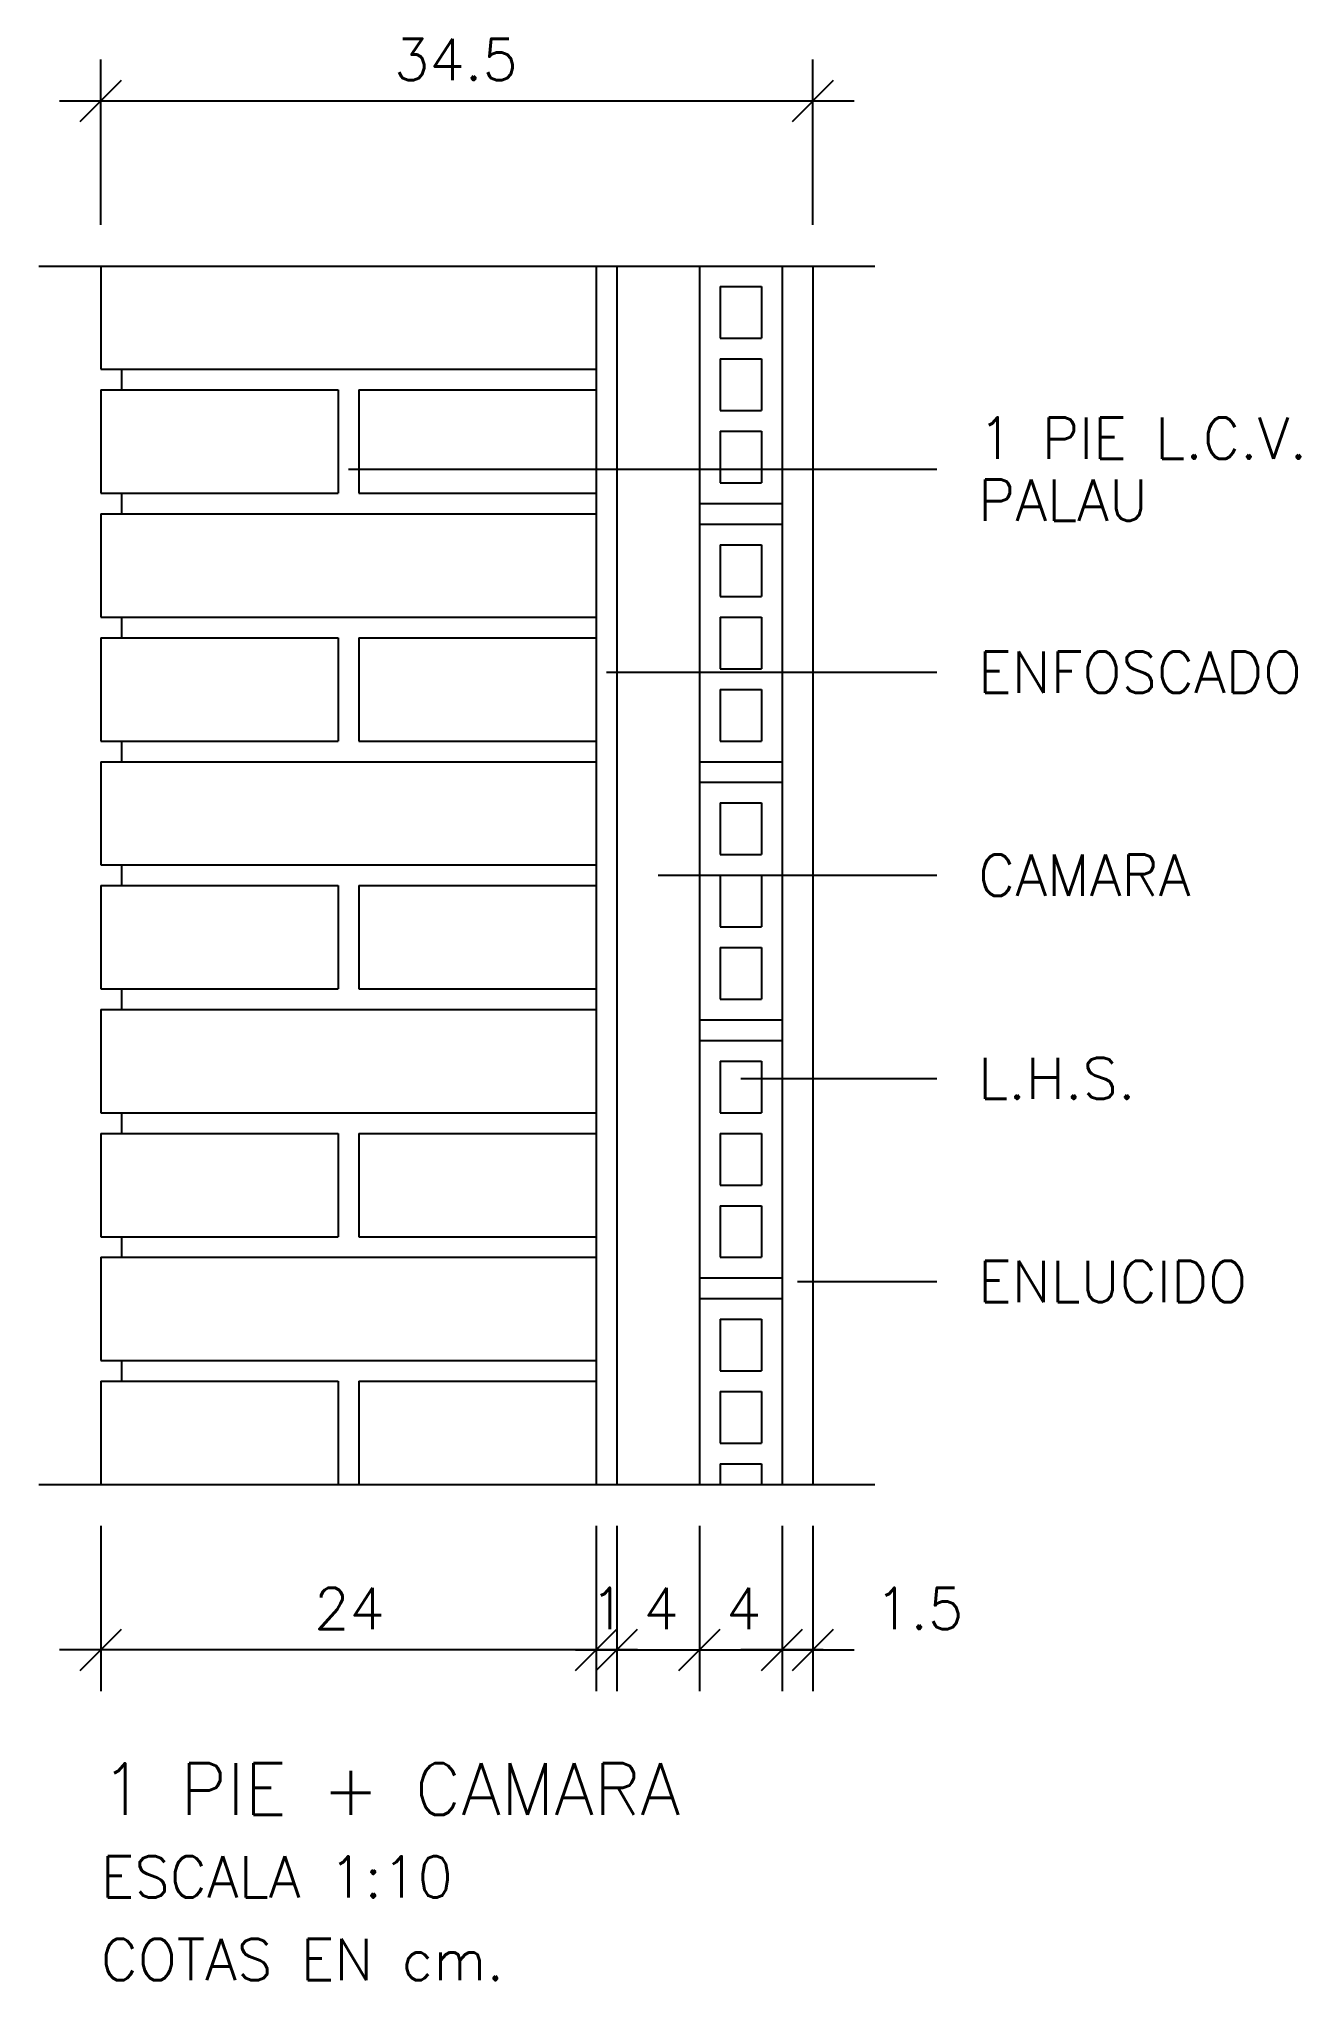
# Model space of a CAD drawing. Extents: x 175.4 to 236.5, y -30.3 to 63.7.
import ezdxf

# ---------------------------------------------------------------- set-up
doc = ezdxf.new("R2010")
doc.units = 0
doc.header["$MEASUREMENT"] = 0
doc.layers.get('0').update_dxf_attribs({"linetype": 'CONTINUOUS'})
doc.layers.get('DEFPOINTS').update_dxf_attribs({"linetype": 'CONTINUOUS'})
doc.layers.add('PALAU', color=7, linetype='CONTINUOUS')
doc.styles.add('ROMANS', font='ROMANS')
doc.dimstyles.get("Standard").update_dxf_attribs({"dimtxt": 0.18, "dimasz": 0.18, "dimexe": 0.18, "dimexo": 0.0625, "dimgap": 0.09, "dimtad": 0, "dimtih": 1, "dimtoh": 1, "dimdec": 4, "dimzin": 0, "dimtxsty": 'STANDARD', "dimcen": 0.09, "dimazin": 3, "dimtfac": 1, "dimtdec": 4, "dimtofl": 0, "dimtmove": 0, "dimatfit": 3, "dimtolj": 1, "dimtzin": 0})

# ---------------------------------------------------------------- blocks, each defined once
blk = doc.blocks.new('*D13')
at = {"color": 0, "linetype": 'BYBLOCK'}
for p, q in [((26.154, -0.034), (26.154, -8.034)), ((27.654, -0.034), (27.654, -8.034)), ((25.154, -7.034), (27.154, -5.034)), ((26.654, -7.034), (28.654, -5.034)), ((28.154, -6.034), (24.154, -6.034)), ((25.654, -6.034), (29.654, -6.034))]:
    blk.add_line(p, q, dxfattribs=at)
at = {"layer": 'DEFPOINTS', "color": 0, "linetype": 'BYBLOCK'}
for p in [(26.154, 1.966), (27.654, 1.966), (27.654, -6.034)]:
    blk.add_point(p, dxfattribs=at)
at = {"color": 0, "linetype": 'BYBLOCK', "style": 'ROMANS'}
blk.add_text('1.5', height=2, dxfattribs=at).set_placement((30.654, -5.034))
blk = doc.blocks.new('*D12')
at = {"color": 0, "linetype": 'BYBLOCK'}
for p, q in [((18.154, -0.034), (18.154, -8.034)), ((22.154, -0.034), (22.154, -8.034)), ((17.154, -7.034), (19.154, -5.034)), ((21.154, -7.034), (23.154, -5.034)), ((16.154, -6.034), (24.154, -6.034))]:
    blk.add_line(p, q, dxfattribs=at)
at = {"layer": 'DEFPOINTS', "color": 0, "linetype": 'BYBLOCK'}
for p in [(18.154, 1.966), (22.154, 1.966), (22.154, -6.034)]:
    blk.add_point(p, dxfattribs=at)
at = {"color": 0, "linetype": 'BYBLOCK', "style": 'ROMANS'}
blk.add_text('4', height=2, dxfattribs=at).set_placement((19.44, -5.034))
blk = doc.blocks.new('*D14')
at = {"color": 0, "linetype": 'BYBLOCK'}
for p, q in [((70.625, -0.034), (70.625, -8.034)), ((94.625, -0.034), (94.625, -8.034)), ((69.625, -7.034), (71.625, -5.034)), ((93.625, -7.034), (95.625, -5.034)), ((96.625, -6.034), (68.625, -6.034))]:
    blk.add_line(p, q, dxfattribs=at)
at = {"layer": 'DEFPOINTS', "color": 0, "linetype": 'BYBLOCK'}
for p in [(70.625, 1.966), (94.625, 1.966), (70.625, -6.034)]:
    blk.add_point(p, dxfattribs=at)
at = {"color": 0, "linetype": 'BYBLOCK', "style": 'ROMANS'}
blk.add_text('24', height=2, dxfattribs=at).set_placement((80.958, -5.034))
blk = doc.blocks.new('*D15')
at = {"color": 0, "linetype": 'BYBLOCK'}
for p, q in [((70.625, 62.966), (70.625, 70.966)), ((105.125, 62.966), (105.125, 70.966)), ((69.625, 67.966), (71.625, 69.966)), ((104.125, 67.966), (106.125, 69.966)), ((68.625, 68.966), (107.125, 68.966))]:
    blk.add_line(p, q, dxfattribs=at)
at = {"layer": 'DEFPOINTS', "color": 0, "linetype": 'BYBLOCK'}
for p in [(105.125, 68.966), (70.625, 60.966), (105.125, 60.966)]:
    blk.add_point(p, dxfattribs=at)
at = {"color": 0, "linetype": 'BYBLOCK', "style": 'ROMANS'}
blk.add_text('34.5', height=2, dxfattribs=at).set_placement((84.827, 69.966))

msp = doc.modelspace()

# ---------------------------------------------------------------- linework, layer by layer
at = {"layer": 'PALAU'}
for p, q in [((175.3961, 52.74042), (215.8961, 52.74042)), ((178.3961, 52.74042), (178.3961, 47.74042)), ((202.3961, 52.74042), (202.3961, -6.25958)), ((203.3961, 52.74042), (203.3961, -6.25958)), ((207.3961, 52.74042), (207.3961, -6.25958)), ((211.3961, 52.74042), (211.3961, -6.25958)), ((212.8961, 52.74042), (212.8961, -6.25958)), ((208.3961, 51.74042), (208.3961, 49.24042)), ((208.3961, 51.74042), (210.3961, 51.74042)), ((210.3961, 51.74042), (210.3961, 49.24042)), ((208.3961, 49.24042), (210.3961, 49.24042)), ((208.3961, 48.24042), (210.3961, 48.24042)), ((208.3961, 48.24042), (208.3961, 45.74042)), ((210.3961, 48.24042), (210.3961, 45.74042)), ((178.3961, 47.74042), (202.3961, 47.74042)), ((179.3961, 47.74042), (179.3961, 46.74042)), ((178.3961, 46.74042), (189.8961, 46.74042)), ((178.3961, 46.74042), (178.3961, 41.74042)), ((189.8961, 46.74042), (189.8961, 41.74042)), ((190.8961, 46.74042), (202.3961, 46.74042)), ((190.8961, 46.74042), (190.8961, 41.74042)), ((208.3961, 45.74042), (210.3961, 45.74042)), ((208.3961, 44.74042), (210.3961, 44.74042)), ((208.3961, 44.74042), (208.3961, 42.24042)), ((210.3961, 44.74042), (210.3961, 42.24042)), ((190.3961, 42.90692), (218.8961, 42.90692)), ((178.3961, 41.74042), (189.8961, 41.74042)), ((179.3961, 41.74042), (179.3961, 40.74042)), ((190.8961, 41.74042), (202.3961, 41.74042)), ((208.3961, 42.24042), (210.3961, 42.24042)), ((178.3961, 40.74042), (202.3961, 40.74042)), ((178.3961, 40.74042), (178.3961, 35.74042)), ((207.3961, 41.24042), (211.3961, 41.24042)), ((207.3961, 40.24042), (211.3961, 40.24042)), ((208.3961, 39.24042), (210.3961, 39.24042)), ((208.3961, 39.24042), (208.3961, 36.74042)), ((210.3961, 39.24042), (210.3961, 36.74042)), ((208.3961, 36.74042), (210.3961, 36.74042)), ((178.3961, 35.74042), (202.3961, 35.74042)), ((179.3961, 35.74042), (179.3961, 34.74042)), ((208.3961, 35.74042), (208.3961, 33.24042)), ((208.3961, 35.74042), (210.3961, 35.74042)), ((210.3961, 35.74042), (210.3961, 33.24042)), ((178.3961, 34.74042), (189.8961, 34.74042)), ((178.3961, 34.74042), (178.3961, 29.74042)), ((189.8961, 34.74042), (189.8961, 29.74042)), ((190.8961, 34.74042), (190.8961, 29.74042)), ((190.8961, 34.74042), (202.3961, 34.74042)), ((202.8961, 33.07362), (218.8961, 33.07362)), ((208.3961, 33.24042), (210.3961, 33.24042)), ((208.3961, 32.24042), (208.3961, 29.74042)), ((208.3961, 32.24042), (210.3961, 32.24042)), ((210.3961, 32.24042), (210.3961, 29.74042)), ((178.3961, 29.74042), (189.8961, 29.74042)), ((179.3961, 29.74042), (179.3961, 28.74042)), ((190.8961, 29.74042), (202.3961, 29.74042)), ((208.3961, 29.74042), (210.3961, 29.74042)), ((178.3961, 28.74042), (202.3961, 28.74042)), ((178.3961, 28.74042), (178.3961, 23.74042)), ((207.3961, 28.74042), (211.3961, 28.74042)), ((207.3961, 27.74042), (211.3961, 27.74042)), ((208.3961, 26.74042), (208.3961, 24.24042)), ((208.3961, 26.74042), (210.3961, 26.74042)), ((210.3961, 26.74042), (210.3961, 24.24042)), ((178.3961, 23.74042), (202.3961, 23.74042)), ((179.3961, 23.74042), (179.3961, 22.74042)), ((208.3961, 24.24042), (210.3961, 24.24042)), ((178.3961, 22.74042), (189.8961, 22.74042)), ((178.3961, 22.74042), (178.3961, 17.74042)), ((189.8961, 22.74042), (189.8961, 17.74042)), ((190.8961, 22.74042), (202.3961, 22.74042)), ((190.8961, 22.74042), (190.8961, 17.74042)), ((205.3961, 23.24032), (218.8961, 23.24032)), ((208.3961, 23.24042), (210.3961, 23.24042)), ((208.3961, 23.24042), (208.3961, 20.74042)), ((210.3961, 23.24042), (210.3961, 20.74042)), ((208.3961, 20.74042), (210.3961, 20.74042)), ((208.3961, 19.74042), (208.3961, 17.24042)), ((208.3961, 19.74042), (210.3961, 19.74042)), ((210.3961, 19.74042), (210.3961, 17.24042)), ((178.3961, 17.74042), (189.8961, 17.74042)), ((179.3961, 17.74042), (179.3961, 16.74042)), ((190.8961, 17.74042), (202.3961, 17.74042)), ((208.3961, 17.24042), (210.3961, 17.24042)), ((178.3961, 16.74042), (202.3961, 16.74042)), ((178.3961, 16.74042), (178.3961, 11.74042)), ((207.3961, 16.24042), (211.3961, 16.24042)), ((207.3961, 15.24042), (211.3961, 15.24042)), ((208.3961, 14.24042), (208.3961, 11.74042)), ((208.3961, 14.24042), (210.3961, 14.24042)), ((210.3961, 14.24042), (210.3961, 11.74042)), ((209.3961, 13.40702), (218.8961, 13.40702)), ((178.3961, 11.74042), (202.3961, 11.74042)), ((179.3961, 11.74042), (179.3961, 10.74042)), ((208.3961, 11.74042), (210.3961, 11.74042)), ((178.3961, 10.74042), (189.8961, 10.74042)), ((178.3961, 10.74042), (178.3961, 5.74042)), ((189.8961, 10.74042), (189.8961, 5.74042)), ((190.8961, 10.74042), (202.3961, 10.74042)), ((190.8961, 10.74042), (190.8961, 5.74042)), ((208.3961, 10.74042), (210.3961, 10.74042)), ((208.3961, 10.74042), (208.3961, 8.24042)), ((210.3961, 10.74042), (210.3961, 8.24042)), ((208.3961, 8.24042), (210.3961, 8.24042)), ((208.3961, 7.24042), (210.3961, 7.24042)), ((208.3961, 7.24042), (208.3961, 4.74042)), ((210.3961, 7.24042), (210.3961, 4.74042)), ((178.3961, 5.74042), (189.8961, 5.74042)), ((179.3961, 5.74042), (179.3961, 4.74042)), ((190.8961, 5.74042), (202.3961, 5.74042)), ((178.3961, 4.74042), (202.3961, 4.74042)), ((178.3961, 4.74042), (178.3961, -0.25958)), ((208.3961, 4.74042), (210.3961, 4.74042)), ((207.3961, 3.74042), (211.3961, 3.74042)), ((212.1461, 3.57372), (218.8961, 3.57372)), ((207.3961, 2.74042), (211.3961, 2.74042)), ((208.3961, 1.74042), (210.3961, 1.74042)), ((208.3961, 1.74042), (208.3961, -0.75958)), ((210.3961, 1.74042), (210.3961, -0.75958)), ((178.3961, -0.25958), (202.3961, -0.25958)), ((179.3961, -0.25958), (179.3961, -1.25958)), ((208.3961, -0.75958), (210.3961, -0.75958)), ((178.3961, -1.25958), (189.8961, -1.25958)), ((178.3961, -1.25958), (178.3961, -6.25958)), ((189.8961, -1.25958), (189.8961, -6.25958)), ((190.8961, -1.25958), (190.8961, -6.25958)), ((190.8961, -1.25958), (202.3961, -1.25958)), ((208.3961, -1.75958), (208.3961, -4.25958)), ((208.3961, -1.75958), (210.3961, -1.75958)), ((210.3961, -1.75958), (210.3961, -4.25958)), ((208.3961, -4.25958), (210.3961, -4.25958)), ((208.3961, -5.25958), (210.3961, -5.25958)), ((208.3961, -5.25958), (208.3961, -6.25958)), ((210.3961, -5.25958), (210.3961, -6.25958)), ((175.3961, -6.25958), (215.8961, -6.25958))]:
    msp.add_line(p, q, dxfattribs=at)

# ---------------------------------------------------------------- texts
at = {"layer": 'PALAU', "style": 'ROMANS'}
for s, height, p in [('1 PIE L.C.V.', 2, (220.8961, 43.40692)), ('PALAU', 2, (220.8961, 40.40692)), ('ENFOSCADO', 2, (220.8961, 32.07362)), ('CAMARA', 2, (220.8961, 22.24032)), ('L.H.S.', 2, (220.8961, 12.40702)), ('ENLUCIDO', 2, (220.8961, 2.57372)), ('1', 2, (202.10599, -13.25958)), ('1 PIE + CAMARA', 2.5, (178.3961, -22.25958)), ('ESCALA 1:10', 2, (178.3961, -26.25958)), ('COTAS EN cm.', 2, (178.3961, -30.25958))]:
    msp.add_text(s, height=height, dxfattribs=at).set_placement(p)

# ---------------------------------------------------------------- dimensions: what is measured, and where the dimension line sits
at = {"layer": 'PALAU'}
for base, p1, p2, text, picture, middle, set_off in [((212.8961, 60.74042), (178.3961, 52.74042), (212.8961, 52.74042), '34.5', '*D15', (195.6461, 62.74042), (107.77137, -8.22564)), ((178.3961, -14.25958), (202.3961, -6.25958), (178.3961, -6.25958), '24', '*D14', (190.3961, -12.25958), (107.77137, -8.22564)), ((207.3961, -14.25958), (203.3961, -6.25958), (207.3961, -6.25958), '4', '*D12', (205.3961, -12.25958), (185.24217, -8.22564)), ((211.3961, -14.25958), (207.3961, -6.25958), (211.3961, -6.25958), '4', '*D12', (209.3961, -12.25958), (189.24217, -8.22564)), ((212.8961, -14.25958), (211.3961, -6.25958), (212.8961, -6.25958), '1.5', '*D13', (217.84848, -12.25958), (185.24217, -8.22564))]:
    dim = msp.add_linear_dim(base=base, p1=p1, p2=p2, text=text, dimstyle='Standard', dxfattribs=at)
    dim.commit()
    dim.dimension.update_dxf_attribs({"geometry": picture, "text_midpoint": middle, "insert": set_off})

doc.saveas('drawing.dxf')
